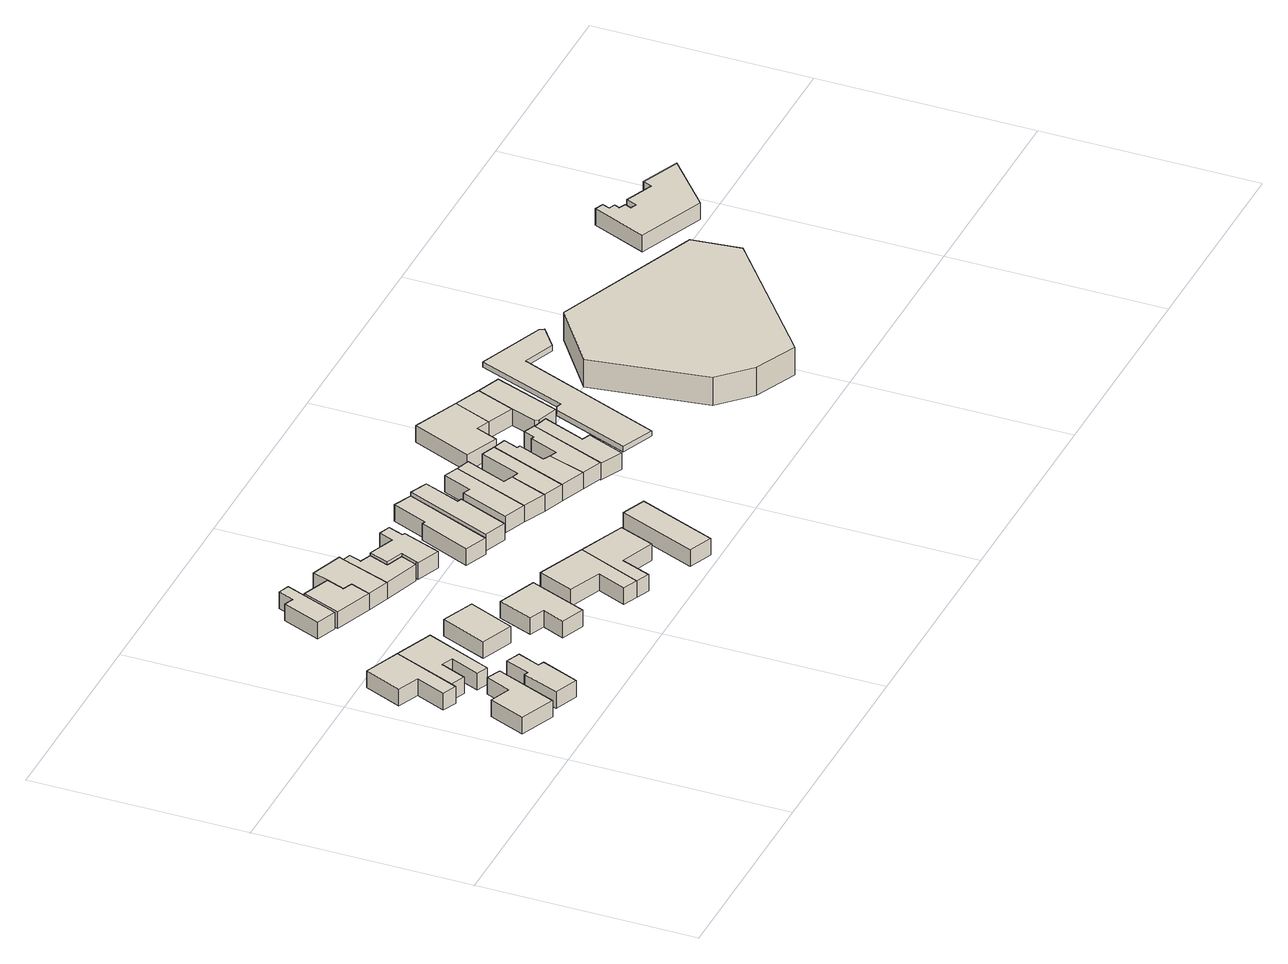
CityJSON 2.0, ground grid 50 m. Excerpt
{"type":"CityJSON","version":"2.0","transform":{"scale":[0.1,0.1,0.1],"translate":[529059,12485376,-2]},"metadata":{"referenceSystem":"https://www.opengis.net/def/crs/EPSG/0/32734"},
"CityObjects":{
"building1":{"type":"Building","attributes":{"address":"21 Ormskirk Street Woodstock Cape Town","building":"house","building:levels":1,"building_height":4.1,"plus_code":"4FRW3F94+X44","ground_height":17.79,"roof_height":21.89},"geometry":[{"type":"Solid","lod":"1","boundaries":[[[[0,1,2,3]],[[1,4,5,2]],[[4,6,7,5]],[[6,8,9,7]],[[8,10,11,9]],[[10,0,3,11]],[[3,2,5,7,9,11]],[[10,8,6,4,1,0]]]]}]},
"building2":{"type":"Building","attributes":{"address":"74 Regent Road Woodstock Cape Town","building":"house","building:levels":1,"building_height":4.1,"plus_code":"4FRW3FC4+24P","ground_height":16.85,"roof_height":20.95},"geometry":[{"type":"Solid","lod":"1","boundaries":[[[[12,13,14,15]],[[13,16,17,14]],[[16,18,19,17]],[[18,20,21,19]],[[20,22,23,21]],[[22,24,25,23]],[[24,12,15,25]],[[15,14,17,19,21,23,25]],[[24,22,20,18,16,13,12]]]]}]},
"building3":{"type":"Building","attributes":{"address":"23 Ormskirk Street Woodstock Cape Town","building":"house","building:levels":1,"building_height":4.1,"plus_code":"4FRW3F94+W5V","ground_height":17.79,"roof_height":21.89},"geometry":[{"type":"Solid","lod":"1","boundaries":[[[[26,27,28,29]],[[27,30,31,28]],[[30,32,33,31]],[[32,34,35,33]],[[34,36,37,35]],[[36,38,39,37]],[[38,40,41,39]],[[40,26,29,41]],[[29,28,31,33,35,37,39,41]],[[40,38,36,34,32,30,27,26]]]]}]},
"building4":{"type":"Building","attributes":{"address":"76 Regent Road Woodstock Cape Town","building":"house","building:levels":1,"building_height":4.1,"plus_code":"4FRW3FC4+25M","ground_height":16.85,"roof_height":20.95},"geometry":[{"type":"Solid","lod":"1","boundaries":[[[[24,22,23,25]],[[22,42,43,23]],[[42,44,45,43]],[[44,46,47,45]],[[46,48,49,47]],[[48,50,51,49]],[[50,52,53,51]],[[52,24,25,53]],[[25,23,43,45,47,49,51,53]],[[52,50,48,46,44,42,22,24]]]]}]},
"building5":{"type":"Building","attributes":{"address":"78 Regent Road Woodstock Cape Town","building":"house","building:levels":1,"building_height":4.1,"plus_code":"4FRW3FC4+268","ground_height":17.68,"roof_height":21.78},"geometry":[{"type":"Solid","lod":"1","boundaries":[[[[54,55,56,57]],[[55,58,59,56]],[[58,60,61,59]],[[60,54,57,61]],[[57,56,59,61]],[[60,58,55,54]]]]}]},
"building6":{"type":"Building","attributes":{"address":"45 Regent Road Woodstock Cape Town","building":"house","building:levels":1,"building_height":4.1,"plus_code":"4FRW3FC4+46R","ground_height":15.97,"roof_height":20.07},"geometry":[{"type":"Solid","lod":"1","boundaries":[[[[62,63,64,65]],[[63,66,67,64]],[[66,68,69,67]],[[68,70,71,69]],[[70,72,73,71]],[[72,62,65,73]],[[65,64,67,69,71,73]],[[72,70,68,66,63,62]]]]}]},
"building7":{"type":"Building","attributes":{"address":"80 Regent Road Woodstock Cape Town","building":"house","building:levels":1,"building_height":4.1,"plus_code":"4FRW3F94+X7P","ground_height":17.68,"roof_height":21.78},"geometry":[{"type":"Solid","lod":"1","boundaries":[[[[74,75,76,77]],[[75,78,79,76]],[[78,80,81,79]],[[80,82,83,81]],[[82,84,85,83]],[[84,74,77,85]],[[77,76,79,81,83,85]],[[84,82,80,78,75,74]]]]}]},
"building8":{"type":"Building","attributes":{"address":"47 Regent Road Woodstock Cape Town","building":"house","building:levels":1,"building_height":4.1,"plus_code":"4FRW3FC4+46P","ground_height":15.79,"roof_height":19.89},"geometry":[{"type":"Solid","lod":"1","boundaries":[[[[86,87,88,89]],[[87,90,91,88]],[[90,92,93,91]],[[92,94,95,93]],[[94,96,97,95]],[[96,86,89,97]],[[89,88,91,93,95,97]],[[96,94,92,90,87,86]]]]}]},
"building9":{"type":"Building","attributes":{"address":"49 Regent Road Woodstock Cape Town","building":"house","building:levels":1,"building_height":4.1,"plus_code":"4FRW3FC4+47M","ground_height":15.79,"roof_height":19.89},"geometry":[{"type":"Solid","lod":"1","boundaries":[[[[98,99,100,101]],[[99,102,103,100]],[[102,104,105,103]],[[104,92,93,105]],[[92,90,91,93]],[[90,87,88,91]],[[87,86,89,88]],[[86,98,101,89]],[[101,100,103,105,93,91,88,89]],[[86,87,90,92,104,102,99,98]]]]}]},
"building10":{"type":"Building","attributes":{"address":"82 Regent Road Woodstock Cape Town","building":"house","building:levels":1,"building_height":4.1,"plus_code":"4FRW3F94+X89","ground_height":17.44,"roof_height":21.54},"geometry":[{"type":"Solid","lod":"1","boundaries":[[[[106,107,108,109]],[[107,110,111,108]],[[110,112,113,111]],[[112,114,115,113]],[[114,116,117,115]],[[116,106,109,117]],[[109,108,111,113,115,117]],[[116,114,112,110,107,106]]]]}]},
"building11":{"type":"Building","attributes":{"address":"51 Regent Road Woodstock Cape Town","building":"house","building:levels":1,"building_height":4.1,"plus_code":"4FRW3FC4+47G","ground_height":15.79,"roof_height":19.89},"geometry":[{"type":"Solid","lod":"1","boundaries":[[[[118,119,120,121]],[[119,122,123,120]],[[122,124,125,123]],[[124,126,127,125]],[[126,128,129,127]],[[128,99,100,129]],[[99,98,101,100]],[[98,118,121,101]],[[121,120,123,125,127,129,100,101]],[[98,99,128,126,124,122,119,118]]]]}]},
"building12":{"type":"Building","attributes":{"address":"53 Regent Road Woodstock Cape Town","building":"house","building:levels":1,"building_height":4.1,"plus_code":"4FRW3FC4+483","ground_height":16.55,"roof_height":20.65},"geometry":[{"type":"Solid","lod":"1","boundaries":[[[[130,131,132,133]],[[131,134,135,132]],[[134,136,137,135]],[[136,138,139,137]],[[138,140,141,139]],[[140,142,143,141]],[[142,144,145,143]],[[144,146,147,145]],[[146,148,149,147]],[[148,150,151,149]],[[150,130,133,151]],[[133,132,135,137,139,141,143,145,147,149,151]],[[150,148,146,144,142,140,138,136,134,131,130]]]]}]},
"building13":{"type":"Building","attributes":{"address":"84 Regent Road Woodstock Cape Town","building":"house","building:levels":1,"building_height":4.1,"plus_code":"4FRW3F94+X94","ground_height":17.44,"roof_height":21.54},"geometry":[{"type":"Solid","lod":"1","boundaries":[[[[106,116,117,109]],[[116,152,153,117]],[[152,154,155,153]],[[154,156,157,155]],[[156,158,159,157]],[[158,106,109,159]],[[109,117,153,155,157,159]],[[158,156,154,152,116,106]]]]}]},
"building14":{"type":"Building","attributes":{"address":"55 Regent Road Woodstock Cape Town","building":"house","building:levels":1,"building_height":4.1,"plus_code":"4FRW3FC4+39M","ground_height":15.6,"roof_height":19.7},"geometry":[{"type":"Solid","lod":"1","boundaries":[[[[160,161,162,163]],[[161,164,165,162]],[[164,166,167,165]],[[166,168,169,167]],[[168,170,171,169]],[[170,160,163,171]],[[163,162,165,167,169,171]],[[170,168,166,164,161,160]]]]}]},
"building15":{"type":"Building","attributes":{"address":"86 Regent Road Woodstock Cape Town","building":"house","building:levels":1,"building_height":4.1,"plus_code":"4FRW3F94+WCP","ground_height":17.22,"roof_height":21.32},"geometry":[{"type":"Solid","lod":"1","boundaries":[[[[172,173,174,175]],[[173,176,177,174]],[[176,178,179,177]],[[178,172,175,179]],[[175,174,177,179]],[[178,176,173,172]]]]}]},
"building16":{"type":"Building","attributes":{"address":"57 Regent Road Woodstock Cape Town","building":"house","building:levels":1,"building_height":4.1,"plus_code":"4FRW3FC4+39H","ground_height":16.55,"roof_height":20.65},"geometry":[{"type":"Solid","lod":"1","boundaries":[[[[180,181,182,183]],[[181,184,185,182]],[[184,186,187,185]],[[186,188,189,187]],[[188,190,191,189]],[[190,180,183,191]],[[183,182,185,187,189,191]],[[190,188,186,184,181,180]]]]}]},
"building17":{"type":"Building","attributes":{"address":"59 Regent Road Woodstock Cape Town","building":"house","building:levels":1,"building_height":4.1,"plus_code":"4FRW3FC4+3CF","ground_height":16.45,"roof_height":20.55},"geometry":[{"type":"Solid","lod":"1","boundaries":[[[[192,193,194,195]],[[193,196,197,194]],[[196,198,199,197]],[[198,200,201,199]],[[200,202,203,201]],[[202,192,195,203]],[[195,194,197,199,201,203]],[[202,200,198,196,193,192]]]]}]},
"building18":{"type":"Building","attributes":{"address":"61 Regent Road Woodstock Cape Town","building":"house","building:levels":1,"building_height":4.1,"plus_code":"4FRW3FC4+3FJ","ground_height":16.45,"roof_height":20.55},"geometry":[{"type":"Solid","lod":"1","boundaries":[[[[192,202,203,195]],[[202,204,205,203]],[[204,206,207,205]],[[206,208,209,207]],[[208,210,211,209]],[[210,192,195,211]],[[195,203,205,207,209,211]],[[210,208,206,204,202,192]]]]}]},
"building19":{"type":"Building","attributes":{"address":"63 Regent Road Woodstock Cape Town","building":"house","building:levels":1,"building_height":4.1,"plus_code":"4FRW3FC4+3F3","ground_height":16.45,"roof_height":20.55},"geometry":[{"type":"Solid","lod":"1","boundaries":[[[[212,213,214,215]],[[213,216,217,214]],[[216,206,207,217]],[[206,204,205,207]],[[204,218,219,205]],[[218,212,215,219]],[[215,214,217,207,205,219]],[[218,204,206,216,213,212]]]]}]},
"building20":{"type":"Building","attributes":{"address":"65 Regent Road Woodstock Cape Town","building":"house","building:levels":1,"building_height":4.1,"plus_code":"4FRW3FC4+3F9","ground_height":16.45,"roof_height":20.55},"geometry":[{"type":"Solid","lod":"1","boundaries":[[[[220,221,222,223]],[[221,224,225,222]],[[224,226,227,225]],[[226,228,229,227]],[[228,230,231,229]],[[230,212,215,231]],[[212,218,219,215]],[[218,220,223,219]],[[223,222,225,227,229,231,215,219]],[[218,212,230,228,226,224,221,220]]]]}]},
"building21":{"type":"Building","attributes":{"address":"67 Regent Road Woodstock Cape Town","building":"house","building:levels":1,"building_height":4.1,"plus_code":"4FRW3FC4+2GJ","ground_height":16.45,"roof_height":20.55},"geometry":[{"type":"Solid","lod":"1","boundaries":[[[[232,233,234,235]],[[233,236,237,234]],[[236,238,239,237]],[[238,240,241,239]],[[240,221,222,241]],[[221,220,223,222]],[[220,242,243,223]],[[242,232,235,243]],[[235,234,237,239,241,222,223,243]],[[242,220,221,240,238,236,233,232]]]]}]},
"building22":{"type":"Building","attributes":{"address":"69 Regent Road Woodstock Cape Town","building":"house","building:levels":1,"building_height":4.1,"plus_code":"4FRW3FC4+3G5","ground_height":16.25,"roof_height":20.35},"geometry":[{"type":"Solid","lod":"1","boundaries":[[[[244,245,246,247]],[[245,248,249,246]],[[248,250,251,249]],[[250,252,253,251]],[[252,254,255,253]],[[254,244,247,255]],[[247,246,249,251,253,255]],[[254,252,250,248,245,244]]]]}]},
"building23":{"type":"Building","attributes":{"address":"32 Oxford Street Woodstock Cape Town","building":"house","building:levels":1,"building_height":4.1,"plus_code":"4FRW3FC4+4GF","ground_height":15.63,"roof_height":19.73},"geometry":[{"type":"Solid","lod":"1","boundaries":[[[[256,257,258,259]],[[257,260,261,258]],[[260,262,263,261]],[[262,264,265,263]],[[264,266,267,265]],[[266,256,259,267]],[[259,258,261,263,265,267]],[[266,264,262,260,257,256]]]]}]},
"building24":{"type":"Building","attributes":{"address":"34 Oxford Street Woodstock Cape Town","building":"house","building:levels":1,"building_height":4.1,"plus_code":"4FRW3FC4+4HC","ground_height":15.63,"roof_height":19.73},"geometry":[{"type":"Solid","lod":"1","boundaries":[[[[268,269,270,271]],[[269,256,259,270]],[[256,266,267,259]],[[266,268,271,267]],[[271,270,259,267]],[[266,256,269,268]]]]}]},
"building25":{"type":"Building","attributes":{"address":"36 Oxford Street Woodstock Cape Town","building":"house","building:levels":1,"building_height":4.1,"plus_code":"4FRW3FC4+4H8","ground_height":15.67,"roof_height":19.77},"geometry":[{"type":"Solid","lod":"1","boundaries":[[[[269,268,271,270]],[[268,272,273,271]],[[272,274,275,273]],[[274,276,277,275]],[[276,278,279,277]],[[278,269,270,279]],[[270,271,273,275,277,279]],[[278,276,274,272,268,269]]]]}]},
"building26":{"type":"Building","attributes":{"building":"roof","building:levels":1,"building_height":1.3,"min_height":2.8,"plus_code":"4FRW3FC4+2HM","ground_height":16.25,"roof_height":21.65,"bottom_roof_height":20.35},"geometry":[{"type":"Solid","lod":"1","boundaries":[[[[280,281,282,283]],[[281,284,285,282]],[[284,286,287,285]],[[286,288,289,287]],[[288,290,291,289]],[[290,292,293,291]],[[292,294,295,293]],[[294,296,297,295]],[[296,298,299,297]],[[298,280,283,299]],[[283,282,285,287,289,291,293,295,297,299]],[[298,296,294,292,290,288,286,284,281,280]]]]}]},
"building27":{"type":"Building","attributes":{"address":"64 Salt River Road Woodstock Cape Town","building":"retail","building:levels":2,"building_height":6.9,"plus_code":"4FRW3FC4+2QJ","ground_height":15.3,"roof_height":22.2},"geometry":[{"type":"Solid","lod":"1","boundaries":[[[[300,301,302,303]],[[301,304,305,302]],[[304,306,307,305]],[[306,308,309,307]],[[308,310,311,309]],[[310,312,313,311]],[[312,300,303,313]],[[303,302,305,307,309,311,313]],[[312,310,308,306,304,301,300]]]]}]},
"building28":{"type":"Building","attributes":{"address":"53 Oxford Street Woodstock Cape Town","building":"retail","building:levels":1,"building_height":4.1,"plus_code":"4FRW3FC4+4W4","ground_height":14.21,"roof_height":18.31},"geometry":[{"type":"Solid","lod":"1","boundaries":[[[[314,315,316,317]],[[315,318,319,316]],[[318,320,321,319]],[[320,322,323,321]],[[322,324,325,323]],[[324,326,327,325]],[[326,328,329,327]],[[328,330,331,329]],[[330,332,333,331]],[[332,334,335,333]],[[334,336,337,335]],[[336,338,339,337]],[[338,340,341,339]],[[340,314,317,341]],[[317,316,319,321,323,325,327,329,331,333,335,337,339,341]],[[340,338,336,334,332,330,328,326,324,322,320,318,315,314]]]]}]}
},
"vertices":[
[3,104,41],[84,70,41],[84,70,82],[3,104,82],[143,213,41],[143,213,82],[110,227,41],[110,227,82],[86,169,41],[86,169,82],[38,188,41],[38,188,82],
[51,471,31],[14,384,31],[14,384,72],[51,471,72],[64,363,31],[64,363,72],[35,293,31],[35,293,72],[68,279,31],[68,279,72],[73,291,31],[73,291,72],[134,437,31],[134,437,72],
[207,142,41],[194,148,41],[194,148,82],[207,142,82],[215,200,41],[215,200,82],[182,214,41],[182,214,82],[159,157,41],[159,157,82],[151,161,41],[151,161,82],[116,76,41],[116,76,82],[171,54,41],[171,54,82],
[107,277,31],[107,277,72],[132,336,31],[132,336,72],[158,325,31],[158,325,72],[130,257,31],[130,257,72],[157,246,31],[157,246,72],[222,401,31],[222,401,72],
[350,362,39],[275,393,39],[275,393,80],[350,362,80],[231,286,39],[231,286,80],[305,256,39],[305,256,80],
[188,637,22],[236,619,22],[236,619,63],[188,637,63],[286,744,22],[286,744,63],[261,754,22],[261,754,63],[246,717,22],[246,717,63],[224,726,22],[224,726,63],
[471,275,39],[381,311,39],[381,311,80],[471,275,80],[349,231,39],[349,231,80],[385,216,39],[385,216,80],[363,164,39],[363,164,80],[417,142,39],[417,142,80],
[328,581,21],[346,628,21],[346,628,62],[328,581,62],[324,637,21],[324,637,62],[340,679,21],[340,679,62],[276,704,21],[276,704,62],[241,615,21],[241,615,62],
[379,562,21],[423,679,21],[423,679,62],[379,562,62],[427,689,21],[427,689,62],[353,716,21],[353,716,62],
[624,231,37],[513,277,37],[513,277,78],[624,231,78],[479,195,37],[479,195,78],[555,163,37],[555,163,78],[527,97,37],[527,97,78],[561,82,37],[561,82,78],
[464,534,21],[479,572,21],[479,572,62],[464,534,62],[439,587,21],[439,587,62],[457,633,21],[457,633,62],[431,643,21],[431,643,62],[442,672,21],[442,672,62],
[457,633,28],[439,587,28],[439,587,69],[457,633,69],[479,572,28],[479,572,69],[464,534,28],[464,534,69],[460,527,28],[460,527,69],[515,505,28],[515,505,69],[550,595,28],[550,595,69],[544,598,28],[544,598,69],[558,633,28],[558,633,69],[531,643,28],[531,643,69],[518,609,28],[518,609,69],
[592,69,37],[592,69,78],[619,137,37],[619,137,78],[698,106,37],[698,106,78],[730,187,37],[730,187,78],
[694,642,19],[651,660,19],[651,660,60],[694,642,60],[617,578,19],[617,578,60],[609,581,19],[609,581,60],[558,461,19],[558,461,60],[610,440,19],[610,440,60],
[839,183,35],[784,206,35],[784,206,76],[839,183,76],[710,26,35],[710,26,76],[766,3,35],[766,3,76],
[694,642,28],[610,440,28],[610,440,69],[694,642,69],[662,419,28],[662,419,69],[711,536,28],[711,536,69],[701,540,28],[701,540,69],[735,624,28],[735,624,69],
[813,588,27],[779,602,27],[779,602,68],[813,588,68],[752,535,27],[752,535,68],[734,542,27],[734,542,68],[688,429,27],[688,429,68],[740,408,27],[740,408,68],
[793,385,27],[793,385,68],[828,472,27],[828,472,68],[806,481,27],[806,481,68],[845,577,27],[845,577,68],
[914,548,27],[881,561,27],[881,561,68],[914,548,68],[843,466,27],[843,466,68],[841,366,27],[841,366,68],
[899,343,27],[929,430,27],[929,430,68],[899,343,68],[913,438,27],[913,438,68],[939,501,27],[939,501,68],[931,504,27],[931,504,68],[945,538,27],[945,538,68],
[1018,502,27],[990,513,27],[990,513,68],[1018,502,68],[979,487,27],[979,487,68],[972,490,27],[972,490,68],[945,423,27],[945,423,68],[946,324,27],[946,324,68],
[1018,502,25],[946,324,25],[946,324,66],[1018,502,66],[999,299,25],[999,299,66],[1034,385,25],[1034,385,66],[1014,393,25],[1014,393,66],[1054,492,25],[1054,492,66],
[1043,687,19],[935,732,19],[935,732,60],[1043,687,60],[877,592,19],[877,592,60],[954,560,19],[954,560,60],[975,611,19],[975,611,60],[1006,598,19],[1006,598,60],
[1068,572,19],[1104,662,19],[1104,662,60],[1068,572,60],
[1047,513,19],[1047,513,60],[1052,505,19],[1052,505,60],[1101,489,19],[1101,489,60],[1158,641,19],[1158,641,60],
[1333,623,66],[1178,684,66],[1178,684,79],[1333,623,79],[1098,476,66],[1098,476,79],[1087,480,66],[1087,480,79],[1074,476,66],[1074,476,79],[1003,297,66],[1003,297,79],[1079,266,66],[1079,266,79],[1215,603,66],[1215,603,79],[1288,575,66],[1288,575,79],[1338,613,66],[1338,613,79],
[1467,109,16],[1761,348,16],[1761,348,85],[1467,109,85],[1748,461,16],[1748,461,85],[1402,597,16],[1402,597,85],[1259,493,16],[1259,493,85],[1299,222,16],[1299,222,85],[1368,154,16],[1368,154,85],
[1778,579,5],[1933,515,5],[1933,515,46],[1778,579,46],[2049,616,5],[2049,616,46],[1960,653,5],[1960,653,46],[1952,632,5],[1952,632,46],[1886,659,5],[1886,659,46],[1876,634,5],[1876,634,46],[1862,640,5],[1862,640,46],[1868,655,5],[1868,655,46],[1853,662,5],[1853,662,46],[1859,675,5],[1859,675,46],[1844,681,5],[1844,681,46],[1851,698,5],[1851,698,46],[1831,706,5],[1831,706,46]
]}
